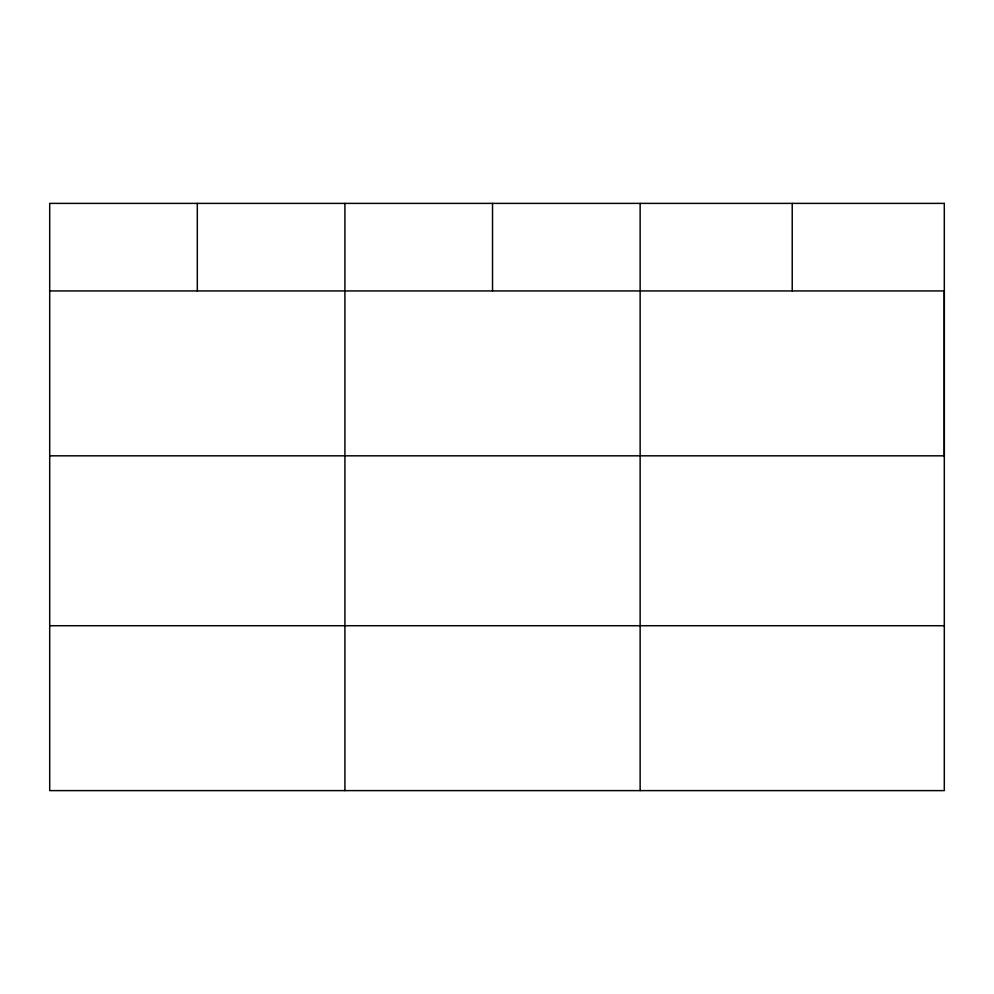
<?xml version="1.0" encoding="UTF-8"?>
<svg xmlns="http://www.w3.org/2000/svg" width="994" height="994" viewBox="0 0 994 994"><rect width="100%" height="100%" fill="white"/><g stroke="black" fill="none" stroke-linecap="round" stroke-linejoin="round"><path stroke-width="1.49" d="M49.7 290.931L944.3 290.931L944.3 455.824L49.7 455.824M49.7 625.723L944.3 625.723M792.218 203.385L792.218 290.931M640.136 203.385L640.136 790.615M492.527 203.385L492.527 290.931M344.918 203.385L344.918 790.615M197.309 203.385L197.309 290.931M944.3 203.385L49.7 203.385L49.7 790.615L944.3 790.615L944.3 203.385"/></g></svg>
